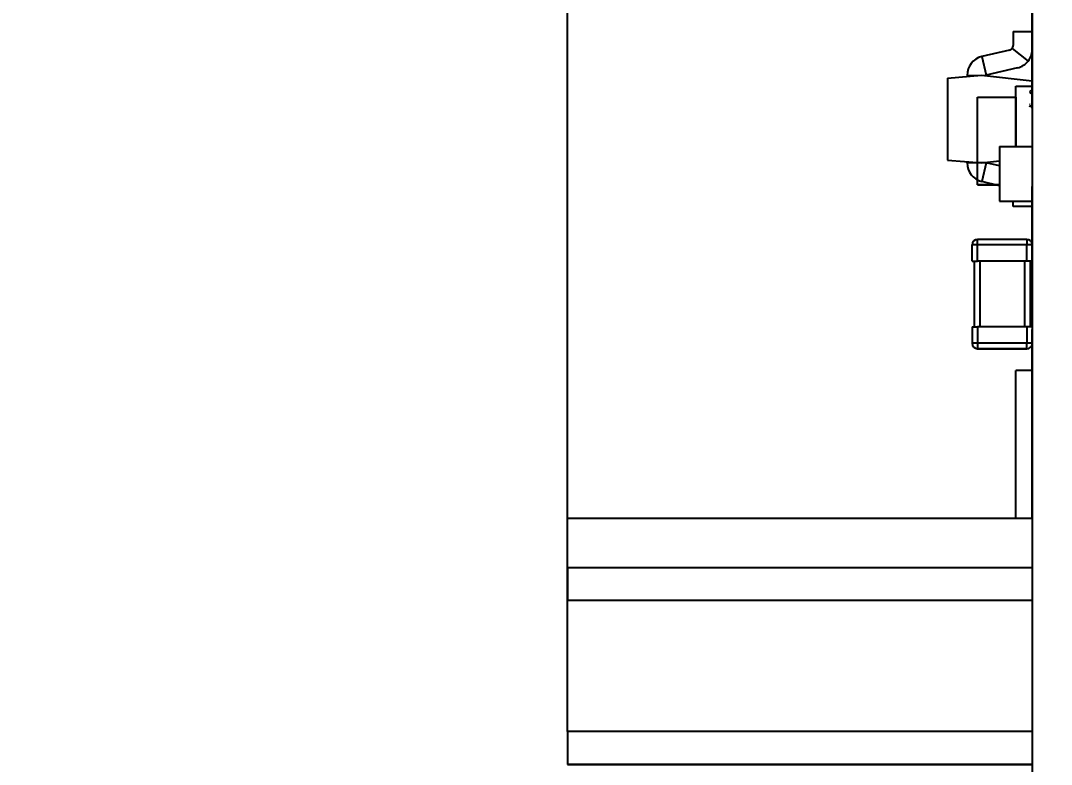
# Model space of a CAD drawing. Extents: x 91.8 to 183.4, y 88.9 to 132.2.
# Drawn here: x 166.08 to 175.5, y 109.65 to 116.45 of the extents above; entities that cross this region are included whole.
import ezdxf
from ezdxf.enums import TextEntityAlignment as Align

# ---------------------------------------------------------------- set-up
doc = ezdxf.new("R2010")
doc.units = 0
doc.layers.get('0').update_dxf_attribs({"linetype": 'CONTINUOUS'})
doc.layers.add('Dimension005', color=7, linetype='CONTINUOUS')
doc.layers.add('View005', color=7, linetype='CONTINUOUS')
doc.styles.get("Standard").update_dxf_attribs({"font": 'arial.ttf'})
doc.dimstyles.get("Standard").update_dxf_attribs({"dimscale": 0, "dimtxt": 2.5, "dimasz": 2.5, "dimexe": 1.25, "dimexo": 0.625, "dimtad": 1, "dimtxsty": 'STANDARD', "dimcen": 2.5, "dimazin": 3, "dimtfac": 1, "dimtmove": 0, "dimatfit": 3})

# ---------------------------------------------------------------- blocks, each defined once
blk = doc.blocks.new('*Dimension005')
at = {"color": 0}
for points in [[(166.08, 124.968), (166.08, 124.134), (171.08, 124.551)], [(183.43, 124.968), (183.43, 124.134), (178.43, 124.551)]]:
    blk.add_solid(points, dxfattribs=at)
at = {"layer": 'Dimension005'}
for p, q in [((171.08, 111.15), (171.08, 124.551)), ((171.08, 124.551), (178.43, 124.551)), ((178.43, 117.05), (178.43, 124.551))]:
    blk.add_line(p, q, dxfattribs=at)
blk.add_text('7.35', height=3.5, dxfattribs=at).set_placement((171.625, 124.551), align=Align.CENTER)

msp = doc.modelspace()

# ---------------------------------------------------------------- linework, layer by layer
at = {"layer": 'View005'}
for p, q in [((175.33, 120.95), (175.33, 98.95)), ((175.33, 120.95), (175.33, 98.95)), ((175.33, 120.95), (175.33, 98.95)), ((175.155, 116.349), (175.33, 116.35)), ((175.155, 116.349), (175.33, 116.35)), ((175.155, 116.349), (175.155, 116.223)), ((175.155, 116.349), (175.155, 116.223)), ((175.33, 116.35), (175.33, 116.35)), ((175.33, 116.35), (175.33, 116.35)), ((175.121, 116.181), (174.868, 116.121)), ((175.121, 116.181), (174.868, 116.121)), ((174.868, 116.121), (174.909, 115.951)), ((174.868, 116.121), (174.909, 115.951)), ((175.146, 116.196), (175.292, 116.08)), ((175.146, 116.196), (175.292, 116.08)), ((175.33, 116.15), (175.33, 116.15)), ((175.33, 116.15), (175.33, 116.15)), ((175.195, 116.018), (174.909, 115.951)), ((175.195, 116.018), (174.909, 115.951)), ((174.555, 115.925), (174.865, 115.95)), ((174.555, 115.925), (174.865, 115.95)), ((174.555, 115.925), (174.555, 115.175)), ((174.555, 115.925), (174.555, 115.175)), ((174.734, 115.949), (174.909, 115.951)), ((174.734, 115.949), (174.909, 115.951)), ((174.734, 115.949), (174.734, 115.939)), ((174.734, 115.949), (174.734, 115.939)), ((174.865, 115.95), (175.33, 115.9)), ((174.865, 115.95), (175.33, 115.9)), ((174.909, 115.951), (174.909, 115.945)), ((174.909, 115.951), (174.909, 115.945)), ((175.18, 115.3), (175.18, 115.85)), ((175.18, 115.85), (175.33, 115.85)), ((175.18, 115.85), (175.33, 115.85)), ((175.18, 115.3), (175.18, 115.85)), ((175.18, 115.3), (175.18, 115.85)), ((175.18, 115.85), (175.33, 115.85)), ((175.18, 115.85), (175.33, 115.85)), ((175.18, 115.3), (175.18, 115.85)), ((175.33, 115.9), (175.33, 115.9)), ((175.33, 115.9), (175.33, 115.9)), ((175.33, 115.85), (175.33, 115.85)), ((175.33, 115.85), (175.33, 115.85)), ((175.33, 115.85), (175.33, 115.85)), ((175.33, 115.85), (175.33, 115.85)), ((174.83, 115.75), (175.18, 115.75)), ((174.83, 114.95), (174.83, 115.75)), ((174.83, 114.95), (174.83, 115.75)), ((174.83, 114.95), (174.83, 115.75)), ((174.83, 115.75), (175.18, 115.75)), ((174.83, 114.95), (174.83, 115.75)), ((174.83, 115.75), (175.18, 115.75)), ((174.83, 115.75), (175.18, 115.75)), ((174.83, 115.75), (175.18, 115.75)), ((174.83, 114.95), (174.83, 115.75)), ((174.83, 114.95), (174.83, 115.75)), ((174.83, 114.95), (174.83, 115.75)), ((174.83, 115.75), (175.18, 115.75)), ((174.83, 114.95), (174.83, 115.75)), ((174.83, 115.75), (175.18, 115.75)), ((174.83, 115.75), (175.18, 115.75)), ((175.18, 115.75), (175.18, 115.3)), ((175.18, 115.3), (175.18, 115.75)), ((175.18, 115.75), (175.18, 115.3)), ((175.18, 115.3), (175.18, 115.75)), ((175.18, 115.75), (175.18, 115.3)), ((175.18, 115.3), (175.18, 115.75)), ((175.18, 115.75), (175.18, 115.3)), ((175.18, 115.3), (175.18, 115.75)), ((175.315, 115.805), (175.308, 115.808)), ((175.308, 115.808), (175.308, 115.807)), ((175.315, 115.805), (175.308, 115.808)), ((175.308, 115.808), (175.308, 115.807)), ((175.308, 115.807), (175.314, 115.805)), ((175.308, 115.807), (175.314, 115.805)), ((175.314, 115.801), (175.308, 115.798)), ((175.314, 115.801), (175.308, 115.798)), ((175.308, 115.797), (175.315, 115.8)), ((175.308, 115.797), (175.315, 115.8)), ((175.308, 115.798), (175.308, 115.797)), ((175.308, 115.798), (175.308, 115.797)), ((175.315, 115.794), (175.308, 115.797)), ((175.308, 115.797), (175.308, 115.796)), ((175.315, 115.794), (175.308, 115.797)), ((175.308, 115.797), (175.308, 115.796)), ((175.308, 115.796), (175.314, 115.793)), ((175.308, 115.796), (175.314, 115.793)), ((175.314, 115.79), (175.308, 115.787)), ((175.314, 115.79), (175.308, 115.787)), ((175.308, 115.786), (175.315, 115.789)), ((175.308, 115.786), (175.315, 115.789)), ((175.308, 115.787), (175.308, 115.786)), ((175.308, 115.787), (175.308, 115.786)), ((175.33, 115.65), (175.33, 115.65)), ((175.33, 115.65), (175.33, 115.65)), ((175.33, 115.568), (175.33, 115.568)), ((175.33, 115.568), (175.33, 115.568)), ((175.03, 115.3), (175.03, 114.8)), ((175.03, 115.3), (175.33, 115.3)), ((175.03, 115.3), (175.03, 114.8)), ((175.03, 115.3), (175.33, 115.3)), ((175.33, 115.3), (175.33, 115.3)), ((175.33, 115.3), (175.33, 115.3)), ((174.555, 115.175), (174.865, 115.15)), ((174.555, 115.175), (174.865, 115.15)), ((174.865, 115.15), (175.03, 115.168)), ((174.865, 115.15), (175.03, 115.168)), ((174.734, 115.151), (174.734, 115.161)), ((174.734, 115.151), (174.734, 115.161)), ((174.909, 115.149), (174.734, 115.151)), ((174.909, 115.149), (174.734, 115.151)), ((174.909, 115.149), (174.868, 114.979)), ((174.909, 115.149), (174.868, 114.979)), ((174.909, 115.149), (174.909, 115.155)), ((174.909, 115.149), (174.909, 115.155)), ((175.03, 115.121), (174.909, 115.149)), ((175.03, 115.121), (174.909, 115.149)), ((175.03, 114.941), (174.868, 114.979)), ((175.03, 114.941), (174.868, 114.979)), ((174.83, 114.95), (175.03, 114.95)), ((175.03, 114.95), (174.83, 114.95)), ((174.83, 114.95), (175.03, 114.95)), ((175.03, 114.95), (174.83, 114.95)), ((174.83, 114.95), (175.03, 114.95)), ((175.03, 114.95), (174.83, 114.95)), ((174.83, 114.95), (175.03, 114.95)), ((175.03, 114.95), (174.83, 114.95)), ((175.33, 114.933), (175.33, 114.933)), ((175.33, 114.933), (175.33, 114.933)), ((175.03, 114.8), (175.33, 114.8)), ((175.03, 114.8), (175.33, 114.8)), ((175.155, 114.751), (175.155, 114.8)), ((175.155, 114.751), (175.155, 114.8)), ((175.33, 114.8), (175.33, 114.8)), ((175.33, 114.8), (175.33, 114.8)), ((175.33, 114.75), (175.155, 114.751)), ((175.33, 114.75), (175.155, 114.751)), ((175.33, 114.75), (175.33, 114.75)), ((175.33, 114.75), (175.33, 114.75)), ((175.28, 114.45), (174.83, 114.45)), ((175.28, 114.45), (174.83, 114.45)), ((175.28, 114.45), (174.83, 114.45)), ((175.28, 114.45), (174.83, 114.45)), ((175.28, 114.45), (174.83, 114.45)), ((175.28, 114.45), (174.83, 114.45)), ((175.33, 114.45), (175.33, 114.45)), ((175.33, 114.45), (175.33, 114.45)), ((174.78, 114.25), (174.78, 114.4)), ((174.78, 114.25), (174.78, 114.4)), ((174.78, 114.25), (174.78, 114.4)), ((174.78, 114.25), (174.78, 114.4)), ((174.78, 114.25), (174.78, 114.4)), ((174.78, 114.25), (174.78, 114.4)), ((174.83, 114.25), (174.83, 114.4)), ((175.28, 114.4), (174.83, 114.4)), ((174.83, 114.25), (174.83, 114.4)), ((175.28, 114.4), (174.83, 114.4)), ((174.83, 114.25), (174.83, 114.4)), ((175.28, 114.4), (174.83, 114.4)), ((174.83, 114.25), (174.83, 114.4)), ((175.28, 114.4), (174.83, 114.4)), ((174.83, 114.25), (174.83, 114.4)), ((175.28, 114.4), (174.83, 114.4)), ((174.83, 114.25), (174.83, 114.4)), ((175.28, 114.4), (174.83, 114.4)), ((175.28, 114.25), (175.28, 114.4)), ((175.28, 114.25), (175.28, 114.4)), ((175.28, 114.25), (175.28, 114.4)), ((175.28, 114.25), (175.28, 114.4)), ((175.28, 114.25), (175.28, 114.4)), ((175.28, 114.25), (175.28, 114.4)), ((174.8, 114.25), (174.8, 113.65)), ((174.8, 114.25), (174.8, 113.65)), ((175.28, 114.25), (174.83, 114.25)), ((175.28, 114.25), (174.83, 114.25)), ((175.28, 114.25), (174.83, 114.25)), ((175.28, 114.25), (174.83, 114.25)), ((175.28, 114.25), (174.83, 114.25)), ((175.28, 114.25), (174.83, 114.25)), ((174.85, 114.25), (174.85, 113.65)), ((174.85, 114.25), (174.85, 113.65)), ((175.26, 114.25), (175.26, 113.65)), ((175.26, 114.25), (175.26, 113.65)), ((175.31, 114.25), (175.31, 113.65)), ((175.31, 114.25), (175.31, 113.65)), ((175.31, 114.25), (175.31, 113.65)), ((175.31, 114.25), (175.31, 113.65)), ((175.31, 114.2), (175.33, 114.2)), ((175.31, 114.2), (175.33, 114.2)), ((175.33, 114.2), (175.33, 114.2)), ((175.33, 114.2), (175.33, 114.2)), ((175.33, 113.95), (175.33, 113.95)), ((175.33, 113.95), (175.33, 113.95)), ((175.31, 113.7), (175.33, 113.7)), ((175.31, 113.7), (175.33, 113.7)), ((175.33, 113.7), (175.33, 113.7)), ((175.33, 113.7), (175.33, 113.7)), ((174.78, 113.65), (174.78, 113.5)), ((174.78, 113.65), (174.78, 113.5)), ((174.78, 113.65), (174.78, 113.5)), ((174.78, 113.65), (174.78, 113.5)), ((174.78, 113.65), (174.78, 113.5)), ((174.78, 113.65), (174.78, 113.5)), ((175.28, 113.65), (174.83, 113.65)), ((175.28, 113.65), (174.83, 113.65)), ((175.28, 113.65), (174.83, 113.65)), ((174.83, 113.65), (174.83, 113.5)), ((175.28, 113.65), (174.83, 113.65)), ((174.83, 113.65), (174.83, 113.5)), ((175.28, 113.65), (174.83, 113.65)), ((174.83, 113.65), (174.83, 113.5)), ((175.28, 113.65), (174.83, 113.65)), ((174.83, 113.65), (174.83, 113.5)), ((174.83, 113.65), (174.83, 113.5)), ((174.83, 113.65), (174.83, 113.5)), ((175.28, 113.65), (175.28, 113.5)), ((175.28, 113.65), (175.28, 113.5)), ((175.28, 113.65), (175.28, 113.5)), ((175.28, 113.65), (175.28, 113.5)), ((175.28, 113.65), (175.28, 113.5)), ((175.28, 113.65), (175.28, 113.5)), ((175.33, 113.25), (175.33, 113.625)), ((175.33, 113.625), (175.33, 113.625)), ((175.33, 113.25), (175.33, 113.625)), ((175.33, 113.25), (175.33, 113.625)), ((175.33, 113.625), (175.33, 113.625)), ((175.33, 113.25), (175.33, 113.625)), ((175.28, 113.5), (174.83, 113.5)), ((175.28, 113.5), (174.83, 113.5)), ((175.28, 113.5), (174.83, 113.5)), ((175.28, 113.5), (174.83, 113.5)), ((175.28, 113.5), (174.83, 113.5)), ((175.28, 113.5), (174.83, 113.5)), ((175.28, 113.45), (174.83, 113.45)), ((174.83, 113.45), (175.28, 113.45)), ((175.28, 113.45), (174.83, 113.45)), ((174.83, 113.45), (175.28, 113.45)), ((175.28, 113.45), (174.83, 113.45)), ((174.83, 113.45), (175.28, 113.45)), ((175.28, 113.45), (174.83, 113.45)), ((174.83, 113.45), (175.28, 113.45)), ((175.28, 113.45), (174.83, 113.45)), ((174.83, 113.45), (175.28, 113.45)), ((175.28, 113.45), (174.83, 113.45)), ((174.83, 113.45), (175.28, 113.45)), ((175.18, 111.901), (175.18, 113.25)), ((175.33, 113.25), (175.18, 113.25)), ((175.18, 111.901), (175.18, 113.25)), ((175.33, 113.25), (175.18, 113.25)), ((175.33, 113.25), (175.33, 113.25)), ((175.33, 113.25), (175.33, 113.25)), ((175.33, 113.25), (175.33, 113.25)), ((175.33, 113.25), (175.33, 113.25)), ((175.33, 112.75), (175.33, 112.75)), ((175.33, 112.75), (175.33, 112.75)), ((175.33, 111.901), (175.33, 112.25)), ((175.33, 111.901), (175.33, 112.25)), ((175.33, 111.901), (175.33, 112.25)), ((175.33, 111.901), (175.33, 112.25)), ((175.33, 112.25), (175.33, 112.25)), ((175.33, 112.25), (175.33, 112.25)), ((171.08, 111.45), (171.08, 111.901)), ((171.08, 111.901), (175.33, 111.901)), ((171.08, 111.45), (171.08, 111.901)), ((171.08, 111.901), (175.33, 111.901)), ((171.08, 111.45), (175.33, 111.45)), ((171.08, 111.45), (175.33, 111.45)), ((171.08, 109.95), (171.08, 111.15)), ((171.08, 109.95), (171.08, 111.15)), ((171.08, 111.15), (175.33, 111.15)), ((171.08, 111.15), (175.33, 111.15)), ((175.33, 109.95), (171.08, 109.95)), ((175.33, 109.95), (171.08, 109.95)), ((175.33, 109.65), (171.08, 109.65)), ((171.08, 109.65), (175.33, 109.65)), ((171.08, 109.65), (174.83, 109.65)), ((175.33, 109.65), (171.08, 109.65)), ((171.08, 109.65), (175.33, 109.65)), ((171.08, 109.65), (174.83, 109.65)), ((174.83, 109.65), (175.33, 109.65)), ((174.83, 109.65), (175.33, 109.65)), ((174.83, 109.65), (175.33, 109.65)), ((174.83, 109.65), (175.33, 109.65)), ((175.33, 109.65), (175.33, 109.65)), ((175.33, 109.65), (175.33, 109.65)), ((175.33, 109.65), (175.33, 109.65)), ((175.33, 109.65), (175.33, 109.65)), ((175.33, 109.65), (175.33, 109.65)), ((175.33, 109.65), (175.33, 109.65))]:
    msp.add_line(p, q, dxfattribs=at)
for centre, radius, start, end in [((175.111, 116.223), 0.0437, -38.3667, 0), ((175.111, 116.223), 0.0437, -38.3667, 0), ((174.909, 115.951), 0.175, 103.714, -179.552), ((174.909, 115.951), 0.175, 103.714, -179.552), ((175.111, 116.223), 0.0437, -76.7334, -38.3667), ((175.111, 116.223), 0.0437, -76.7334, -38.3667), ((175.155, 116.189), 0.175, -38.3667, -2.56987), ((175.155, 116.189), 0.175, -38.3667, -2.56987), ((175.155, 116.189), 0.175, -0.1937, 0), ((175.155, 116.189), 0.175, -0.1937, 0), ((175.155, 116.189), 0.175, -76.7334, -38.3667), ((175.155, 116.189), 0.175, -76.7334, -38.3667), ((174.909, 115.149), 0.175, 179.552, -103.714), ((174.909, 115.149), 0.175, 179.552, -103.714), ((174.83, 114.4), 0.05, 90, 180), ((174.83, 114.4), 0.05, 90, 180), ((174.83, 114.4), 0.05, 90, 180), ((174.83, 114.4), 0.05, 90, -180), ((174.83, 114.4), 0.05, 90, 180), ((174.83, 114.4), 0.05, 90, -180), ((174.83, 114.4), 0.05, 90, 180), ((174.83, 114.4), 0.05, 90, -180), ((174.83, 114.4), 0.05, 90, 180), ((174.83, 114.4), 0.05, 90, -180), ((174.83, 114.4), 0.05, 90, 180), ((174.83, 114.4), 0.05, 90, 180), ((175.28, 114.4), 0.05, 4.8088, 90), ((175.28, 114.4), 0.05, 4.8088, 90), ((175.28, 114.4), 0.05, 4.8088, 90), ((175.28, 114.4), 0.05, 4.8088, 90), ((175.28, 114.4), 0.05, 4.8088, 90), ((175.28, 114.4), 0.05, 4.8088, 90), ((175.28, 114.4), 0.05, 0, 0.36237), ((175.28, 114.4), 0.05, 0, 0.36237), ((175.28, 114.4), 0.05, 0, 0.36237), ((175.28, 114.4), 0.05, 0, 0.36237), ((175.28, 114.4), 0.05, 0, 0.36237), ((175.28, 114.4), 0.05, 0, 0.36237), ((174.83, 113.5), 0.05, 180, -90), ((174.83, 113.5), 0.05, 180, -90), ((174.83, 113.5), 0.05, 180, -90), ((174.83, 113.5), 0.05, 180, -90), ((174.83, 113.5), 0.05, 180, -90), ((174.83, 113.5), 0.05, 180, -90), ((174.83, 113.5), 0.05, 180, -90), ((174.83, 113.5), 0.05, 180, -90), ((175.28, 113.5), 0.05, -90, -4.8088), ((175.28, 113.5), 0.05, -90, -4.8088), ((175.28, 113.5), 0.05, -90, -4.8088), ((175.28, 113.5), 0.05, -90, -4.8088), ((175.28, 113.5), 0.05, -90, -4.8088), ((175.28, 113.5), 0.05, -90, -4.8088), ((175.28, 113.5), 0.05, -0.36237, 0), ((175.28, 113.5), 0.05, -0.36237, 0), ((175.28, 113.5), 0.05, -0.36237, 0), ((175.28, 113.5), 0.05, -0.36237, 0), ((175.28, 113.5), 0.05, -0.36237, 0), ((175.28, 113.5), 0.05, -0.36237, 0)]:
    msp.add_arc(centre, radius, start, end, dxfattribs=at)
for points, degree, knots in [([(175.33, 116.15), (175.33, 116.281), (175.33, 116.41), (175.33, 116.504), (175.33, 116.596), (175.33, 116.65), (175.33, 116.65)], 3, [0, 0, 0, 0, 0.785398, 0.785398, 0.785398, 1.5708, 1.5708, 1.5708, 1.5708]), ([(175.33, 116.15), (175.33, 116.281), (175.33, 116.41), (175.33, 116.504), (175.33, 116.596), (175.33, 116.65), (175.33, 116.65)], 3, [0, 0, 0, 0, 0.785398, 0.785398, 0.785398, 1.5708, 1.5708, 1.5708, 1.5708]), ([(175.33, 116.15), (175.33, 116.281), (175.33, 116.41), (175.33, 116.504), (175.33, 116.596), (175.33, 116.65), (175.33, 116.65)], 3, [0, 0, 0, 0, 0.785398, 0.785398, 0.785398, 1.5708, 1.5708, 1.5708, 1.5708]), ([(175.33, 116.15), (175.33, 116.281), (175.33, 116.41), (175.33, 116.504), (175.33, 116.596), (175.33, 116.65), (175.33, 116.65)], 3, [0, 0, 0, 0, 0.785398, 0.785398, 0.785398, 1.5708, 1.5708, 1.5708, 1.5708]), ([(175.33, 115.65), (175.33, 115.65), (175.33, 115.704), (175.33, 115.796), (175.33, 115.89), (175.33, 116.019), (175.33, 116.15)], 3, [4.71239, 4.71239, 4.71239, 4.71239, 5.49779, 5.49779, 5.49779, 6.28319, 6.28319, 6.28319, 6.28319]), ([(175.33, 115.65), (175.33, 115.65), (175.33, 115.704), (175.33, 115.796), (175.33, 115.89), (175.33, 116.019), (175.33, 116.15)], 3, [4.71239, 4.71239, 4.71239, 4.71239, 5.49779, 5.49779, 5.49779, 6.28319, 6.28319, 6.28319, 6.28319]), ([(175.33, 115.65), (175.33, 115.65), (175.33, 115.704), (175.33, 115.796), (175.33, 115.89), (175.33, 116.019), (175.33, 116.15)], 3, [4.71239, 4.71239, 4.71239, 4.71239, 5.49779, 5.49779, 5.49779, 6.28319, 6.28319, 6.28319, 6.28319]), ([(175.33, 115.65), (175.33, 115.65), (175.33, 115.704), (175.33, 115.796), (175.33, 115.89), (175.33, 116.019), (175.33, 116.15)], 3, [4.71239, 4.71239, 4.71239, 4.71239, 5.49779, 5.49779, 5.49779, 6.28319, 6.28319, 6.28319, 6.28319]), ([(175.33, 115.568), (175.33, 115.564), (175.33, 115.56), (175.33, 115.548), (175.33, 115.536), (175.33, 115.517), (175.33, 115.498), (175.33, 115.473), (175.33, 115.448), (175.33, 115.418), (175.33, 115.388), (175.33, 115.322), (175.33, 115.25), (175.33, 115.215), (175.33, 115.179), (175.33, 115.11), (175.33, 115.052), (175.33, 115.027), (175.33, 115.002), (175.33, 114.983), (175.33, 114.964), (175.33, 114.952), (175.33, 114.94), (175.33, 114.936), (175.33, 114.933)], 2, [1.5708, 1.5708, 1.5708, 1.7952, 1.7952, 2.0196, 2.0196, 2.24399, 2.24399, 2.46839, 2.46839, 2.69279, 2.69279, 3.14159, 3.14159, 3.36599, 3.36599, 3.81479, 3.81479, 4.03919, 4.03919, 4.26359, 4.26359, 4.48799, 4.48799, 4.71239, 4.71239, 4.71239]), ([(175.33, 115.568), (175.33, 115.564), (175.33, 115.56), (175.33, 115.548), (175.33, 115.536), (175.33, 115.517), (175.33, 115.498), (175.33, 115.473), (175.33, 115.448), (175.33, 115.418), (175.33, 115.388), (175.33, 115.322), (175.33, 115.25), (175.33, 115.215), (175.33, 115.179), (175.33, 115.11), (175.33, 115.052), (175.33, 115.027), (175.33, 115.002), (175.33, 114.983), (175.33, 114.964), (175.33, 114.952), (175.33, 114.94), (175.33, 114.936), (175.33, 114.933)], 2, [1.5708, 1.5708, 1.5708, 1.7952, 1.7952, 2.0196, 2.0196, 2.24399, 2.24399, 2.46839, 2.46839, 2.69279, 2.69279, 3.14159, 3.14159, 3.36599, 3.36599, 3.81479, 3.81479, 4.03919, 4.03919, 4.26359, 4.26359, 4.48799, 4.48799, 4.71239, 4.71239, 4.71239]), ([(175.33, 115.568), (175.33, 115.564), (175.33, 115.56), (175.33, 115.548), (175.33, 115.536), (175.33, 115.517), (175.33, 115.498), (175.33, 115.473), (175.33, 115.448), (175.33, 115.418), (175.33, 115.388), (175.33, 115.322), (175.33, 115.25), (175.33, 115.215), (175.33, 115.179), (175.33, 115.11), (175.33, 115.052), (175.33, 115.027), (175.33, 115.002), (175.33, 114.983), (175.33, 114.964), (175.33, 114.952), (175.33, 114.94), (175.33, 114.936), (175.33, 114.933)], 2, [1.5708, 1.5708, 1.5708, 1.7952, 1.7952, 2.0196, 2.0196, 2.24399, 2.24399, 2.46839, 2.46839, 2.69279, 2.69279, 3.14159, 3.14159, 3.36599, 3.36599, 3.81479, 3.81479, 4.03919, 4.03919, 4.26359, 4.26359, 4.48799, 4.48799, 4.71239, 4.71239, 4.71239]), ([(175.33, 115.568), (175.33, 115.564), (175.33, 115.56), (175.33, 115.548), (175.33, 115.536), (175.33, 115.517), (175.33, 115.498), (175.33, 115.473), (175.33, 115.448), (175.33, 115.418), (175.33, 115.388), (175.33, 115.322), (175.33, 115.25), (175.33, 115.215), (175.33, 115.179), (175.33, 115.11), (175.33, 115.052), (175.33, 115.027), (175.33, 115.002), (175.33, 114.983), (175.33, 114.964), (175.33, 114.952), (175.33, 114.94), (175.33, 114.936), (175.33, 114.933)], 2, [1.5708, 1.5708, 1.5708, 1.7952, 1.7952, 2.0196, 2.0196, 2.24399, 2.24399, 2.46839, 2.46839, 2.69279, 2.69279, 3.14159, 3.14159, 3.36599, 3.36599, 3.81479, 3.81479, 4.03919, 4.03919, 4.26359, 4.26359, 4.48799, 4.48799, 4.71239, 4.71239, 4.71239]), ([(175.33, 113.95), (175.33, 113.95), (175.33, 114.004), (175.33, 114.096), (175.33, 114.19), (175.33, 114.319), (175.33, 114.45)], 3, [4.71239, 4.71239, 4.71239, 4.71239, 5.49779, 5.49779, 5.49779, 6.28319, 6.28319, 6.28319, 6.28319]), ([(175.33, 113.95), (175.33, 113.95), (175.33, 114.004), (175.33, 114.096), (175.33, 114.19), (175.33, 114.319), (175.33, 114.45)], 3, [4.71239, 4.71239, 4.71239, 4.71239, 5.49779, 5.49779, 5.49779, 6.28319, 6.28319, 6.28319, 6.28319]), ([(175.33, 113.95), (175.33, 113.95), (175.33, 114.004), (175.33, 114.096), (175.33, 114.19), (175.33, 114.319), (175.33, 114.45)], 3, [4.71239, 4.71239, 4.71239, 4.71239, 5.49779, 5.49779, 5.49779, 6.28319, 6.28319, 6.28319, 6.28319]), ([(175.33, 113.95), (175.33, 113.95), (175.33, 114.004), (175.33, 114.096), (175.33, 114.19), (175.33, 114.319), (175.33, 114.45)], 3, [4.71239, 4.71239, 4.71239, 4.71239, 5.49779, 5.49779, 5.49779, 6.28319, 6.28319, 6.28319, 6.28319]), ([(175.33, 112.75), (175.33, 112.881), (175.33, 113.01), (175.33, 113.104), (175.33, 113.196), (175.33, 113.25), (175.33, 113.25)], 3, [0, 0, 0, 0, 0.785398, 0.785398, 0.785398, 1.5708, 1.5708, 1.5708, 1.5708]), ([(175.33, 112.75), (175.33, 112.881), (175.33, 113.01), (175.33, 113.104), (175.33, 113.196), (175.33, 113.25), (175.33, 113.25)], 3, [0, 0, 0, 0, 0.785398, 0.785398, 0.785398, 1.5708, 1.5708, 1.5708, 1.5708]), ([(175.33, 112.75), (175.33, 112.881), (175.33, 113.01), (175.33, 113.104), (175.33, 113.196), (175.33, 113.25), (175.33, 113.25)], 3, [0, 0, 0, 0, 0.785398, 0.785398, 0.785398, 1.5708, 1.5708, 1.5708, 1.5708]), ([(175.33, 112.75), (175.33, 112.881), (175.33, 113.01), (175.33, 113.104), (175.33, 113.196), (175.33, 113.25), (175.33, 113.25)], 3, [0, 0, 0, 0, 0.785398, 0.785398, 0.785398, 1.5708, 1.5708, 1.5708, 1.5708]), ([(175.33, 112.25), (175.33, 112.25), (175.33, 112.304), (175.33, 112.396), (175.33, 112.49), (175.33, 112.619), (175.33, 112.75)], 3, [4.71239, 4.71239, 4.71239, 4.71239, 5.49779, 5.49779, 5.49779, 6.28319, 6.28319, 6.28319, 6.28319]), ([(175.33, 112.25), (175.33, 112.25), (175.33, 112.304), (175.33, 112.396), (175.33, 112.49), (175.33, 112.619), (175.33, 112.75)], 3, [4.71239, 4.71239, 4.71239, 4.71239, 5.49779, 5.49779, 5.49779, 6.28319, 6.28319, 6.28319, 6.28319]), ([(175.33, 112.25), (175.33, 112.25), (175.33, 112.304), (175.33, 112.396), (175.33, 112.49), (175.33, 112.619), (175.33, 112.75)], 3, [4.71239, 4.71239, 4.71239, 4.71239, 5.49779, 5.49779, 5.49779, 6.28319, 6.28319, 6.28319, 6.28319]), ([(175.33, 112.25), (175.33, 112.25), (175.33, 112.304), (175.33, 112.396), (175.33, 112.49), (175.33, 112.619), (175.33, 112.75)], 3, [4.71239, 4.71239, 4.71239, 4.71239, 5.49779, 5.49779, 5.49779, 6.28319, 6.28319, 6.28319, 6.28319]), ([(171.08, 111.45), (171.08, 111.448), (171.08, 111.419), (171.08, 111.362), (171.08, 111.306), (171.08, 111.229), (171.08, 111.15)], 3, [3.14159, 3.14159, 3.14159, 3.14159, 3.92699, 3.92699, 3.92699, 4.71239, 4.71239, 4.71239, 4.71239]), ([(171.08, 111.45), (171.08, 111.448), (171.08, 111.419), (171.08, 111.362), (171.08, 111.306), (171.08, 111.229), (171.08, 111.15)], 3, [3.14159, 3.14159, 3.14159, 3.14159, 3.92699, 3.92699, 3.92699, 4.71239, 4.71239, 4.71239, 4.71239]), ([(171.08, 109.95), (171.08, 109.871), (171.08, 109.794), (171.08, 109.738), (171.08, 109.681), (171.08, 109.652), (171.08, 109.65)], 3, [1.5708, 1.5708, 1.5708, 1.5708, 2.35619, 2.35619, 2.35619, 3.14159, 3.14159, 3.14159, 3.14159]), ([(171.08, 109.95), (171.08, 109.871), (171.08, 109.794), (171.08, 109.738), (171.08, 109.681), (171.08, 109.652), (171.08, 109.65)], 3, [1.5708, 1.5708, 1.5708, 1.5708, 2.35619, 2.35619, 2.35619, 3.14159, 3.14159, 3.14159, 3.14159])]:
    msp.add_open_spline(points, degree=degree, knots=knots, dxfattribs=at)
for points, degree in [([(175.18, 115.85), (175.33, 115.85)], 1), ([(175.18, 115.3), (175.18, 115.85)], 1), ([(175.18, 115.85), (175.33, 115.85)], 1), ([(175.18, 115.3), (175.18, 115.85)], 1), ([(175.18, 115.85), (175.33, 115.85)], 1), ([(175.18, 115.3), (175.18, 115.85)], 1), ([(175.18, 115.85), (175.33, 115.85)], 1), ([(175.18, 115.3), (175.18, 115.85)], 1), ([(175.305, 115.689), (175.307, 115.687), (175.305, 115.689), (175.305, 115.689)], 3), ([(175.305, 115.689), (175.307, 115.687), (175.305, 115.689), (175.305, 115.689)], 3), ([(175.31, 115.665), (175.307, 115.666), (175.31, 115.67)], 2), ([(175.31, 115.665), (175.307, 115.666), (175.31, 115.67)], 2), ([(175.31, 115.67), (175.309, 115.666), (175.31, 115.665)], 2), ([(175.31, 115.67), (175.309, 115.666), (175.31, 115.665)], 2), ([(175.31, 115.67), (175.316, 115.672), (175.315, 115.668)], 2), ([(175.31, 115.67), (175.316, 115.672), (175.315, 115.668)], 2), ([(175.314, 115.666), (175.314, 115.672), (175.31, 115.67)], 2), ([(175.314, 115.666), (175.314, 115.672), (175.31, 115.67)], 2), ([(175.313, 115.693), (175.313, 115.693)], 1), ([(175.313, 115.693), (175.313, 115.693)], 1), ([(175.315, 115.668), (175.315, 115.665), (175.314, 115.666)], 2), ([(175.315, 115.668), (175.315, 115.665), (175.314, 115.666)], 2), ([(175.33, 115.65), (175.33, 115.598), (175.33, 115.568)], 2), ([(175.33, 115.65), (175.33, 115.598), (175.33, 115.568)], 2), ([(175.33, 115.65), (175.33, 115.598), (175.33, 115.568)], 2), ([(175.33, 115.65), (175.33, 115.598), (175.33, 115.568)], 2), ([(175.33, 114.45), (175.33, 114.67), (175.33, 114.878), (175.33, 114.933)], 3), ([(175.33, 114.45), (175.33, 114.67), (175.33, 114.878), (175.33, 114.933)], 3), ([(175.33, 114.45), (175.33, 114.67), (175.33, 114.878), (175.33, 114.933)], 3), ([(175.33, 114.45), (175.33, 114.67), (175.33, 114.878), (175.33, 114.933)], 3), ([(174.83, 114.4), (174.83, 114.427), (174.83, 114.451), (174.83, 114.45)], 3), ([(174.83, 114.4), (174.83, 114.427), (174.83, 114.451), (174.83, 114.45)], 3), ([(174.83, 114.4), (174.83, 114.427), (174.83, 114.451), (174.83, 114.45)], 3), ([(174.83, 114.4), (174.83, 114.427), (174.83, 114.451), (174.83, 114.45)], 3), ([(174.83, 114.4), (174.83, 114.427), (174.83, 114.451), (174.83, 114.45)], 3), ([(174.83, 114.4), (174.83, 114.427), (174.83, 114.451), (174.83, 114.45)], 3), ([(175.28, 114.45), (175.28, 114.451), (175.28, 114.427), (175.28, 114.4)], 3), ([(175.28, 114.45), (175.28, 114.451), (175.28, 114.427), (175.28, 114.4)], 3), ([(175.28, 114.45), (175.28, 114.451), (175.28, 114.427), (175.28, 114.4)], 3), ([(175.28, 114.45), (175.28, 114.451), (175.28, 114.427), (175.28, 114.4)], 3), ([(175.28, 114.45), (175.28, 114.451), (175.28, 114.427), (175.28, 114.4)], 3), ([(175.28, 114.45), (175.28, 114.451), (175.28, 114.427), (175.28, 114.4)], 3), ([(174.83, 114.4), (174.803, 114.4), (174.779, 114.4), (174.78, 114.4)], 3), ([(174.83, 114.4), (174.803, 114.4), (174.779, 114.4), (174.78, 114.4)], 3), ([(174.83, 114.4), (174.803, 114.4), (174.779, 114.4), (174.78, 114.4)], 3), ([(174.83, 114.4), (174.803, 114.4), (174.779, 114.4), (174.78, 114.4)], 3), ([(174.83, 114.4), (174.803, 114.4), (174.779, 114.4), (174.78, 114.4)], 3), ([(174.83, 114.4), (174.803, 114.4), (174.779, 114.4), (174.78, 114.4)], 3), ([(175.33, 114.4), (175.328, 114.4), (175.305, 114.4), (175.28, 114.4)], 3), ([(175.33, 114.4), (175.328, 114.4), (175.305, 114.4), (175.28, 114.4)], 3), ([(175.33, 114.4), (175.328, 114.4), (175.305, 114.4), (175.28, 114.4)], 3), ([(175.33, 114.4), (175.328, 114.4), (175.305, 114.4), (175.28, 114.4)], 3), ([(175.33, 114.4), (175.328, 114.4), (175.305, 114.4), (175.28, 114.4)], 3), ([(175.33, 114.4), (175.328, 114.4), (175.305, 114.4), (175.28, 114.4)], 3), ([(175.33, 114.4), (175.33, 114.4)], 1), ([(175.33, 114.4), (175.33, 114.4)], 1), ([(175.33, 114.4), (175.33, 114.4)], 1), ([(175.33, 114.4), (175.33, 114.4)], 1), ([(175.33, 114.4), (175.33, 114.4)], 1), ([(175.33, 114.4), (175.33, 114.4)], 1), ([(174.78, 114.25), (174.779, 114.25), (174.803, 114.25), (174.83, 114.25)], 3), ([(174.78, 114.25), (174.779, 114.25), (174.803, 114.25), (174.83, 114.25)], 3), ([(174.78, 114.25), (174.779, 114.25), (174.803, 114.25), (174.83, 114.25)], 3), ([(174.78, 114.25), (174.779, 114.25), (174.803, 114.25), (174.83, 114.25)], 3), ([(174.78, 114.25), (174.779, 114.25), (174.803, 114.25), (174.83, 114.25)], 3), ([(174.78, 114.25), (174.779, 114.25), (174.803, 114.25), (174.83, 114.25)], 3), ([(175.33, 114.25), (175.328, 114.25), (175.305, 114.25), (175.28, 114.25)], 3), ([(175.33, 114.25), (175.328, 114.25), (175.305, 114.25), (175.28, 114.25)], 3), ([(175.33, 114.25), (175.328, 114.25), (175.305, 114.25), (175.28, 114.25)], 3), ([(175.33, 114.25), (175.328, 114.25), (175.305, 114.25), (175.28, 114.25)], 3), ([(175.33, 114.25), (175.328, 114.25), (175.305, 114.25), (175.28, 114.25)], 3), ([(175.33, 114.25), (175.328, 114.25), (175.305, 114.25), (175.28, 114.25)], 3), ([(175.33, 114.25), (175.33, 114.25)], 1), ([(175.33, 114.25), (175.33, 114.25)], 1), ([(175.33, 114.25), (175.33, 114.25)], 1), ([(175.33, 114.25), (175.33, 114.25)], 1), ([(175.33, 114.25), (175.33, 114.25)], 1), ([(175.33, 114.25), (175.33, 114.25)], 1), ([(175.33, 113.95), (175.33, 113.818), (175.33, 113.692), (175.33, 113.65)], 3), ([(175.33, 113.95), (175.33, 113.818), (175.33, 113.692), (175.33, 113.65)], 3), ([(175.33, 113.95), (175.33, 113.818), (175.33, 113.692), (175.33, 113.65)], 3), ([(175.33, 113.95), (175.33, 113.818), (175.33, 113.692), (175.33, 113.65)], 3), ([(174.78, 113.65), (174.779, 113.65), (174.803, 113.65), (174.83, 113.65)], 3), ([(174.78, 113.65), (174.779, 113.65), (174.803, 113.65), (174.83, 113.65)], 3), ([(174.78, 113.65), (174.779, 113.65), (174.803, 113.65), (174.83, 113.65)], 3), ([(174.78, 113.65), (174.779, 113.65), (174.803, 113.65), (174.83, 113.65)], 3), ([(174.78, 113.65), (174.779, 113.65), (174.803, 113.65), (174.83, 113.65)], 3), ([(174.78, 113.65), (174.779, 113.65), (174.803, 113.65), (174.83, 113.65)], 3), ([(175.33, 113.65), (175.331, 113.65), (175.307, 113.65), (175.28, 113.65)], 3), ([(175.33, 113.65), (175.331, 113.65), (175.307, 113.65), (175.28, 113.65)], 3), ([(175.33, 113.65), (175.331, 113.65), (175.307, 113.65), (175.28, 113.65)], 3), ([(175.33, 113.65), (175.331, 113.65), (175.307, 113.65), (175.28, 113.65)], 3), ([(175.33, 113.65), (175.331, 113.65), (175.307, 113.65), (175.28, 113.65)], 3), ([(175.33, 113.65), (175.331, 113.65), (175.307, 113.65), (175.28, 113.65)], 3), ([(174.83, 113.5), (174.803, 113.5), (174.779, 113.5), (174.78, 113.5)], 3), ([(174.83, 113.5), (174.803, 113.5), (174.779, 113.5), (174.78, 113.5)], 3), ([(174.83, 113.5), (174.803, 113.5), (174.779, 113.5), (174.78, 113.5)], 3), ([(174.83, 113.5), (174.803, 113.5), (174.779, 113.5), (174.78, 113.5)], 3), ([(174.83, 113.5), (174.803, 113.5), (174.779, 113.5), (174.78, 113.5)], 3), ([(174.83, 113.5), (174.803, 113.5), (174.779, 113.5), (174.78, 113.5)], 3), ([(174.83, 113.5), (174.83, 113.473), (174.83, 113.449), (174.83, 113.45)], 3), ([(174.83, 113.5), (174.83, 113.473), (174.83, 113.449), (174.83, 113.45)], 3), ([(174.83, 113.5), (174.83, 113.473), (174.83, 113.449), (174.83, 113.45)], 3), ([(174.83, 113.5), (174.83, 113.473), (174.83, 113.449), (174.83, 113.45)], 3), ([(174.83, 113.5), (174.83, 113.473), (174.83, 113.449), (174.83, 113.45)], 3), ([(174.83, 113.5), (174.83, 113.473), (174.83, 113.449), (174.83, 113.45)], 3), ([(175.33, 113.5), (175.328, 113.5), (175.305, 113.5), (175.28, 113.5)], 3), ([(175.28, 113.45), (175.28, 113.449), (175.28, 113.473), (175.28, 113.5)], 3), ([(175.33, 113.5), (175.328, 113.5), (175.305, 113.5), (175.28, 113.5)], 3), ([(175.28, 113.45), (175.28, 113.449), (175.28, 113.473), (175.28, 113.5)], 3), ([(175.33, 113.5), (175.328, 113.5), (175.305, 113.5), (175.28, 113.5)], 3), ([(175.28, 113.45), (175.28, 113.449), (175.28, 113.473), (175.28, 113.5)], 3), ([(175.33, 113.5), (175.328, 113.5), (175.305, 113.5), (175.28, 113.5)], 3), ([(175.28, 113.45), (175.28, 113.449), (175.28, 113.473), (175.28, 113.5)], 3), ([(175.33, 113.5), (175.328, 113.5), (175.305, 113.5), (175.28, 113.5)], 3), ([(175.28, 113.45), (175.28, 113.449), (175.28, 113.473), (175.28, 113.5)], 3), ([(175.33, 113.5), (175.328, 113.5), (175.305, 113.5), (175.28, 113.5)], 3), ([(175.28, 113.45), (175.28, 113.449), (175.28, 113.473), (175.28, 113.5)], 3), ([(175.33, 113.5), (175.33, 113.5)], 1), ([(175.33, 113.5), (175.33, 113.5)], 1), ([(175.33, 113.5), (175.33, 113.5)], 1), ([(175.33, 113.5), (175.33, 113.5)], 1), ([(175.33, 113.5), (175.33, 113.5)], 1), ([(175.33, 113.5), (175.33, 113.5)], 1)]:
    msp.add_open_spline(points, degree=degree, dxfattribs=at)

# ---------------------------------------------------------------- dimensions: what is measured, and where the dimension line sits
at = {"layer": 'Dimension005'}
dim = msp.add_linear_dim(base=(171.625, 124.551), p1=(171.08, 111.15), p2=(178.43, 117.05), text='7.35', dimstyle='STANDARD', dxfattribs=at)
dim.commit()
dim.dimension.update_dxf_attribs({"geometry": '*Dimension005', "text_midpoint": (174.755, 128.45)})

doc.saveas('drawing.dxf')
